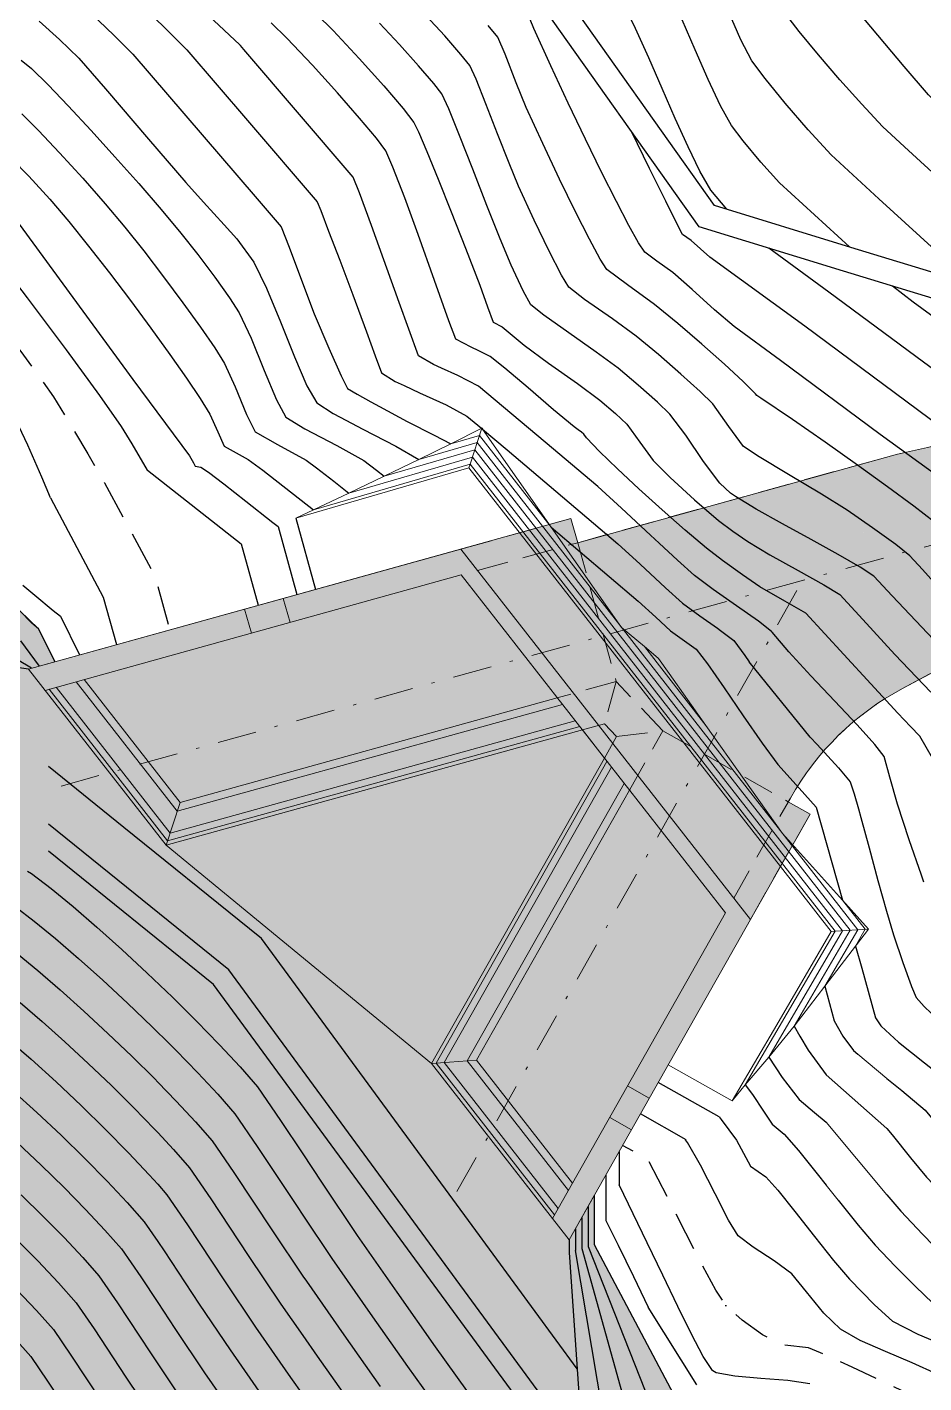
# Model space of a CAD drawing. Header units: millimetres. Extents: x -335 to 64136, y 248 to 109842.
# Drawn here: x 62395.66 to 62424.3, y 108687.77 to 108731.07 of the extents above; entities that cross this region are included whole.
import ezdxf

# ---------------------------------------------------------------- set-up
doc = ezdxf.new("R2010")
doc.units = ezdxf.units.MM
doc.header["$MEASUREMENT"] = 0
for name, pattern in [('NASCOSTA', [9.525, 6.35, -3.175]), ('TRATTEGGIATA', [0.75, 0.5, -0.25]), ('TRATTEGGIATA2', [0.375, 0.25, -0.125]), ('TRATTOPUNTO2', [0.5, 0.25, -0.125, 0, -0.125])]:
    doc.linetypes.add(name, pattern=pattern)
for name, color, linetype in [('colore lago', 131, 'Continuous'), ('curve livello 1m', 2, 'Continuous'), ('curve livello 5m', 7, 'Continuous'), ('curve livello di scavo 1 m', 2, 'Continuous'), ('LIN010CO', 2, 'Continuous'), ('LIN010TR', 2, 'NASCOSTA'), ('LIN018CO', 6, 'Continuous'), ('LIN025CO', 7, 'Continuous'), ('LINCOLO-ROSSO-025', 10, 'Continuous'), ('Strade', 7, 'Continuous'), ('TRATTCOLO-30', 253, 'Continuous'), ('TRATTCOLO-32', 255, 'Continuous')]:
    doc.layers.add(name, color=color, linetype=linetype)
doc.layers.add('Colori bordi', color=5, linetype='Continuous', plot=False)
doc.layers.add('no_plot', color=5, linetype='Continuous', plot=False)

# ---------------------------------------------------------------- blocks, each defined once
blk = doc.blocks.new('CONTORNO')
at = {"layer": 'Colori bordi', "lineweight": 0, "ltscale": 2, "flags": 128}
blk.add_lwpolyline([(-36.074, 114.45, 0.175507), (-40.663, 100.044), (-40.374, 92.645, 0.034114), (-43.469, 92.01), (-53.105, 89.338), (-53.319, 90.109), (-70.647, 85.303), (-66.249, 79.674), (-52.956, 83.36), (-52.253, 82.461), (-57.773, 72.704), (-53.908, 67.757), (-53.375, 67.075), (-47.588, 77.303), (-45.683, 80.67), (-46.38, 81.064), (-46.314, 81.181, -0.14195), (-42.731, 84.682), (-41.604, 85.286, -0.165813), (-34.47, 86.461, -0.072308), (-29.805, 84.968), (-22.578, 81.44), (16.586, -82.868)], format="xyb", dxfattribs=at)

msp = doc.modelspace()

# ---------------------------------------------------------------- hatches: boundary and pattern name
at = {"layer": 'colore lago', "linetype": 'Continuous', "lineweight": 0}
msp.add_hatch(color=256, dxfattribs=at).paths.add_polyline_path([(62395.43198, 108712.42597), (62396.02596, 108711.85382), (62396.5449, 108710.80435), (62395.70345, 108710.57099), (62400.10161, 108704.94161), (62413.39502, 108708.6282), (62414.09743, 108707.72915), (62408.5773, 108697.97235), (62412.97546, 108692.34305), (62413.77546, 108693.75697), (62413.77546, 108692.19548), (62414.82067, 108690.22253), (62415.31598, 108689.28757), (62415.72556, 108688.51445), (62415.98878, 108688.01757), (62416.30831, 108687.41443), (62417.09067, 108686.87718), (62417.98563, 108686.30894), (62418.762, 108685.85747), (62419.27652, 108685.6102), (62419.97995, 108685.52273), (62420.74691, 108685.4365), (62421.26862, 108685.25365), (62422.04168, 108684.9347), (62422.83418, 108684.57533), (62423.30245, 108684.31761), (62424.28106, 108683.30477), (62425.65557, 108681.87461), (62426.44886, 108681.06643), (62427.15647, 108680.35073), (62427.67345, 108679.8332), (62427.89481, 108679.61956), (62428.43192, 108679.3836), (62429.04, 108678.92008), (62429.86871, 108678.21178), (62430.48353, 108677.62945), (62430.84303, 108677.24306), (62431.21768, 108676.36366), (62431.55694, 108675.29604), (62431.91273, 108674.52741), (62432.35536, 108674.24659), (62432.85816, 108673.94173), (62433.45496, 108673.23095), (62434.09693, 108672.32565), (62434.70119, 108671.6013), (62435.19682, 108671.28006), (62435.6853, 108671.00999), (62436.14358, 108670.75533), (62436.70717, 108670.38848), (62437.49245, 108669.85511), (62438.35794, 108669.25258), (62439.16214, 108668.67823), (62440.078, 108667.99596), (62441.12974, 108667.18975), (62442.00184, 108666.50145), (62442.90781, 108665.75843), (62443.7887, 108665.02056), (62444.56168, 108664.35875), (62445.14395, 108663.84392), (62445.45267, 108663.54696), (62446.01405, 108662.66458), (62446.50147, 108661.94078), (62447.15324, 108661.69963), (62448.87617, 108661.08143), (62447.1832, 108652.74951), (62446.94279, 108651.56645), (62441.59501, 108652.49501), (62436.09, 108653.04001), (62430.527, 108653.23601), (62424.98401, 108653.06902), (62419.433, 108652.54702), (62413.95301, 108651.63701), (62408.529, 108650.35901), (62403.21, 108648.76403), (62398.02101, 108646.79702), (62392.95501, 108644.48702), (62388.067, 108641.87302), (62383.347, 108638.91402), (62379.143, 108635.91903), (62374.987, 108632.52802), (62370.912, 108628.75202), (62367.864, 108625.55003), (62364.577, 108621.72), (62361.992, 108618.30202), (62358.884, 108613.69902), (62356.08701, 108608.88303), (62353.61501, 108603.92403), (62351.491, 108598.79003), (62349.698, 108593.52002), (62348.257, 108588.14803), (62347.162, 108582.69902), (62346.433, 108577.20603), (62346.076, 108571.82702), (62346.067, 108566.27002), (62346.414, 108560.70803), (62347.156, 108555.21403), (62348.24099, 108549.75703), (62349.10794, 108546.54294), (62347.86799, 108543.89703), (62343.8045, 108542.34005), (62343.07052, 108542.93116), (62342.21459, 108543.3995), (62341.4935, 108543.60459), (62340.73076, 108543.39715), (62339.78754, 108542.89523), (62338.81353, 108542.36701), (62337.9584, 108542.08065), (62337.4625, 108542.16705), (62336.53803, 108542.37413), (62334.25345, 108542.96907), (62331.32245, 108543.78464), (62328.13922, 108544.6848), (62325.09791, 108545.53351), (62322.5927, 108546.19471), (62321.84837, 108546.36114), (62320.98442, 108546.54512), (62320.47387, 108546.66555), (62319.85921, 108546.96274), (62319.1026, 108547.33518), (62317.96145, 108547.82426), (62316.58093, 108548.38631), (62315.06622, 108548.98865), (62313.52253, 108549.59859), (62312.05502, 108550.18345), (62310.7689, 108550.71056), (62309.76934, 108551.14723), (62309.11247, 108551.47519), (62308.07372, 108552.13078), (62305.13375, 108553.8292), (62301.9743, 108555.84616), (62299.99999, 108557.14467), (62300, 108746.10155), (62331.88158, 108763.6791), (62334.50748, 108761.51227), (62338.39205, 108758.5996), (62343.08398, 108755.72134), (62348.10349, 108752.42753), (62352.9592, 108748.82138), (62356.98251, 108746.67156), (62363.41149, 108741.71212), (62364.52441, 108741.19248), (62365.63734, 108740.67283), (62364.73994, 108740.34411), (62363.3602, 108739.8387), (62368.19732, 108734.58171), (62381.15075, 108739.32663), (62381.92326, 108738.48705), (62377.20661, 108728.31748), (62382.04372, 108723.06049), (62383.53134, 108726.26792), (62384.61043, 108725.77155), (62384.89088, 108725.50017), (62385.51269, 108725.0071), (62386.29038, 108724.43983), (62387.1526, 108723.83371), (62388.02798, 108723.22409), (62388.84516, 108722.6463), (62389.53278, 108722.1357), (62390.01948, 108721.72763), (62390.46072, 108721.18899), (62391.04592, 108720.46731), (62391.59261, 108719.84031), (62392.22838, 108719.12117), (62392.56083, 108718.7314), (62392.86184, 108718.08742), (62393.15991, 108717.24473), (62393.75832, 108715.33533), (62394.06421, 108714.45469), (62394.37826, 108713.74748)])
at = {"layer": 'LINCOLO-ROSSO-025', "linetype": 'Continuous', "lineweight": 0}
h = msp.add_hatch(color=256, dxfattribs=at)
h.dxf.hatch_style = 1
h.paths.add_polyline_path([(62430.37351, 108718.08497), (62425.97687, 108717.91293), (62428.21596, 108711.73284, -0.08234427), (62431.88013, 108711.72894, -0.07230832), (62436.54532, 108710.23586), (62443.77285, 108706.70784), (62441.68616, 108715.46243), (62440.96788, 108714.93177), (62439.2475, 108715.77155, 0.09987554)])
h.paths.add_polyline_path([(62422.88197, 108717.27806), (62421.60227, 108716.92317), (62422.71897, 108714.03662), (62424.18311, 108710.25197), (62424.74662, 108710.5539, -0.08234431), (62428.21596, 108711.73284), (62425.97687, 108717.91293, 0.03411302)])
at = {"layer": 'TRATTCOLO-30', "linetype": 'Continuous', "lineweight": 0}
h = msp.add_hatch(color=256, dxfattribs=at)
h.dxf.hatch_style = 1
h.paths.add_polyline_path([(62420.66717, 108705.93809), (62419.97089, 108706.33203), (62420.037, 108706.44889, -0.14195048), (62423.61957, 108709.95005), (62424.18308, 108710.25199), (62422.71894, 108714.03664), (62420.4324, 108713.40253), (62410.38986, 108695.6524), (62412.44233, 108693.02535), (62412.97544, 108692.343), (62418.76207, 108702.57083)])
h.paths.add_polyline_path([(62420.4324, 108713.40253), (62414.06862, 108711.6377), (62398.28902, 108707.26163), (62400.1016, 108704.94164), (62413.39501, 108708.62823), (62414.09742, 108707.72918), (62408.57728, 108697.97238), (62410.38986, 108695.6524)])
h.paths.add_polyline_path([(62422.71894, 108714.03664), (62421.60224, 108716.9232), (62413.24553, 108714.60568), (62413.03174, 108715.37658), (62395.70344, 108710.57102), (62398.28902, 108707.26163), (62414.06862, 108711.6377)])
edge = h.paths.add_edge_path()
edge.add_line((62391.98291, 108742.91115), (62388.89623, 108748.34075))
edge.add_line((62388.89623, 108748.34075), (62380.52047, 108745.27266))
edge.add_line((62380.52047, 108745.27266), (62380.24531, 108746.02385))
edge.add_line((62380.24531, 108746.02385), (62363.36019, 108739.83873))
edge.add_line((62363.36019, 108739.83873), (62368.19731, 108734.58174))
edge.add_line((62368.19731, 108734.58174), (62381.15073, 108739.32666))
edge.add_line((62381.15073, 108739.32666), (62381.92325, 108738.48708))
edge.add_line((62381.92325, 108738.48708), (62377.20659, 108728.31751))
edge.add_line((62377.20659, 108728.31751), (62382.04371, 108723.06052))
edge.add_line((62382.04371, 108723.06052), (62388.56586, 108737.1229))
edge.add_line((62388.56586, 108737.1229), (62387.84012, 108737.4595))
edge.add_line((62387.84012, 108737.4595), (62389.16681, 108740.31997))
edge.add_arc((62393.70269, 108738.21623), 5, 110.118086, 155.118086, ccw=False)

# ---------------------------------------------------------------- linework, layer by layer
at = {"layer": 'Colori bordi', "linetype": 'Continuous', "lineweight": 0, "flags": 128}
msp.add_lwpolyline([(62395.43198, 108712.42597), (62396.02596, 108711.85382), (62396.5449, 108710.80435), (62395.70345, 108710.57099), (62400.10161, 108704.94161), (62413.39502, 108708.6282), (62414.09743, 108707.72915), (62408.5773, 108697.97235), (62412.97546, 108692.34305), (62413.77546, 108693.75697), (62413.77546, 108692.19548), (62414.82067, 108690.22253), (62415.31598, 108689.28757), (62415.72556, 108688.51445), (62415.98878, 108688.01757), (62416.30831, 108687.41443)], dxfattribs=at)
at = {"layer": 'curve livello 1m', "color": 152, "linetype": 'TRATTEGGIATA2', "ltscale": 5, "flags": 128}
for points in [[(62385.0096, 108729.4552), (62386.68467, 108728.6783), (62387.94448, 108727.65675), (62389.34521, 108726.55056), (62390.04963, 108726.02498), (62390.95507, 108725.36817), (62391.87607, 108724.70361), (62392.62718, 108724.15481), (62393.02296, 108723.84525), (62393.38768, 108723.41508), (62393.98529, 108722.66363), (62394.71754, 108721.70731), (62395.46053, 108720.71477), (62396.0961, 108719.84561), (62396.5061, 108719.25939), (62396.94985, 108718.5422), (62397.59804, 108717.44374), (62398.13075, 108716.51772), (62399.73998, 108713.55324), (62400.21969, 108711.82346)], [(62449.75861, 108665.42437), (62448.27641, 108666.61768), (62447.4443, 108667.22208), (62446.71148, 108667.70066), (62446.71148, 108667.70066), (62446.04002, 108668.03661), (62445.19361, 108668.40658), (62444.39496, 108668.75927), (62443.86675, 108669.04334), (62443.86675, 108669.04334), (62443.46084, 108669.4523), (62442.9146, 108670.07316), (62442.42615, 108670.58749), (62442.42615, 108670.58749), (62442.02189, 108670.90522), (62441.32703, 108671.42388), (62440.56468, 108671.99116), (62439.95793, 108672.45474), (62439.95793, 108672.45474), (62439.10137, 108673.14366), (62438.29727, 108673.80527), (62437.66845, 108674.33728), (62437.33774, 108674.63736), (62437.33774, 108674.63736), (62437.02259, 108675.01956), (62436.56675, 108675.62743), (62436.05331, 108676.34718), (62435.56533, 108677.06499), (62435.56533, 108677.06499), (62435.17391, 108677.72013), (62434.73496, 108678.49009), (62434.43657, 108678.96961), (62434.43657, 108678.96961), (62433.86392, 108679.48052), (62433.16175, 108680.02783), (62432.7938, 108680.40988), (62432.7938, 108680.40988), (62432.79832, 108680.41905), (62432.36024, 108680.68354), (62431.73666, 108681.14441), (62430.99725, 108681.73007), (62430.21786, 108682.35854), (62429.47432, 108682.94781), (62428.84246, 108683.41589), (62428.84246, 108683.41589), (62428.23579, 108683.78607), (62427.77655, 108683.94399), (62427.25385, 108684.37786), (62426.64649, 108685.01693), (62426.00336, 108685.73497), (62425.37335, 108686.40577), (62424.80534, 108686.90311), (62424.80534, 108686.90311), (62424.4713, 108687.09129), (62423.83297, 108687.41215), (62422.98158, 108687.82179), (62422.00834, 108688.27632), (62421.00448, 108688.73186), (62421.00448, 108688.73186), (62420.61463, 108688.8927), (62419.73648, 108688.99644), (62419.14695, 108689.30889), (62418.49549, 108689.77275), (62417.97754, 108690.24888), (62417.97754, 108690.24888), (62417.65714, 108690.73407), (62417.21584, 108691.54784), (62416.70143, 108692.55407), (62416.16172, 108693.61661), (62415.48649, 108694.90251), (62414.68075, 108695.35706)]]:
    msp.add_lwpolyline(points, dxfattribs=at)
at = {"layer": 'curve livello 5m', "color": 2}
for p, q in [((62410.18028, 108718.26216), (62410.20294, 108718.23315)), ((62403.67946, 108715.11793), (62404.28077, 108712.94969)), ((62396.02595, 108711.85383), (62396.5449, 108710.80435)), ((62417.7646, 108696.2649), (62415.8176, 108697.36645)), ((62413.77546, 108693.75697), (62413.77546, 108692.19548)), ((62413.77546, 108692.19548), (62416.30832, 108687.41441))]:
    msp.add_line(p, q, dxfattribs=at)
at = {"layer": 'curve livello 5m', "color": 2, "flags": 128}
for points in [[(62418.00492, 108725.26042), (62417.4963, 108725.86489), (62417.1516, 108726.47146), (62416.77044, 108727.25113), (62416.36349, 108728.15024), (62415.94146, 108729.11513), (62415.51503, 108730.09215), (62415.09488, 108731.02763), (62414.69171, 108731.86792), (62414.31621, 108732.55934), (62413.74175, 108733.34061), (62413.28415, 108733.76717), (62412.45323, 108734.52198), (62411.73767, 108735.17902), (62409.52276, 108737.31707), (62406.96968, 108739.8088), (62405.40999, 108741.29657), (62404.89375, 108741.71072), (62404.79613, 108741.78547)], [(62397.64184, 108731.5673), (62397.70025, 108731.5136), (62398.44577, 108730.80331), (62399.03798, 108730.21115), (62399.03798, 108730.21115), (62402.95123, 108725.65968), (62403.77602, 108724.69661), (62404.0352, 108724.0473), (62404.45762, 108722.90081), (62404.83438, 108721.91391), (62405.29782, 108720.8207), (62405.69164, 108719.93901), (62405.89769, 108719.53332), (62405.89769, 108719.53332), (62406.2086, 108719.34433), (62406.6383, 108719.1049)], [(62425.17624, 108710.92221), (62423.28593, 108712.9055), (62422.70158, 108713.5394), (62422.26882, 108713.82315), (62421.56369, 108714.22818), (62420.6993, 108714.70554), (62419.78879, 108715.20629), (62418.94526, 108715.68147), (62418.28186, 108716.08214), (62418.12967, 108716.19261), (62417.78734, 108716.50727), (62417.26774, 108717.19866), (62416.69607, 108718.03934), (62416.18669, 108718.71321), (62415.78955, 108719.09792), (62415.1772, 108719.64029), (62414.53333, 108720.17763), (62413.84092, 108720.69041), (62412.95877, 108721.30894), (62412.16741, 108721.86796), (62411.74735, 108722.20223), (62411.50392, 108722.65351), (62411.11974, 108723.46716), (62410.76577, 108724.30738), (62410.34131, 108725.37987), (62409.89482, 108726.53185), (62409.47477, 108727.61052), (62409.12962, 108728.46311), (62408.90783, 108728.93683), (62408.64773, 108729.27581), (62408.16739, 108729.83654), (62407.56005, 108730.51299), (62406.91892, 108731.19911)], [(62393.23398, 108726.79533), (62394.24978, 108725.95736), (62394.86838, 108725.42442), (62394.86838, 108725.42442), (62395.205, 108725.05349), (62399.03953, 108719.82071), (62400.84728, 108717.37942), (62400.97904, 108717.15309), (62401.03043, 108717.05483), (62401.2088, 108717.01989), (62401.45288, 108716.8555), (62401.94927, 108716.48141), (62402.65103, 108715.93483), (62403.51125, 108715.25295), (62403.67946, 108715.11793)], [(62427.81078, 108717.7816), (62424.28787, 108720.36991), (62421.266, 108722.61175), (62419.35321, 108724.00712)], [(62396.02595, 108711.85383), (62395.81384, 108712.03364), (62395.43198, 108712.42597), (62395.01819, 108712.89249), (62394.62875, 108713.38697), (62394.37826, 108713.74748), (62394.06421, 108714.45469), (62393.75832, 108715.33533), (62393.45782, 108716.29635), (62393.15992, 108717.24473), (62392.86185, 108718.08742), (62392.56084, 108718.7314), (62392.22839, 108719.12117), (62391.94869, 108719.43755)], [(62406.63829, 108719.10489), (62406.91231, 108718.95221), (62407.79767, 108718.47463), (62407.79767, 108718.47463), (62408.66465, 108718.03885), (62409.19743, 108717.76744)], [(62412.39468, 108715.103), (62415.17986, 108712.73909), (62415.74022, 108712.2223), (62416.20785, 108711.79419), (62416.20785, 108711.79419), (62416.65526, 108711.47268), (62417.02592, 108711.20038), (62417.02592, 108711.20038), (62417.39093, 108710.73907), (62417.92274, 108709.97523), (62418.533, 108709.07398), (62419.13338, 108708.20042), (62419.63554, 108707.51967), (62419.63554, 108707.51967), (62420.32123, 108706.76719), (62420.86037, 108706.15955), (62420.86037, 108706.15955), (62421.70163, 108703.19064)], [(62412.92174, 108685.09147), (62401.62037, 108700.4982), (62396.35046, 108704.75557)], [(62422.11692, 108701.72505), (62422.31664, 108701.02024), (62422.75473, 108699.43216), (62422.92372, 108699.17433), (62422.9356, 108699.16349)], [(62422.9356, 108699.1635), (62423.49467, 108698.65331), (62424.31763, 108697.99938), (62425.17373, 108697.32265), (62425.84414, 108696.7332), (62425.84414, 108696.7332), (62426.02618, 108696.51141), (62426.33061, 108696.21387), (62427.22995, 108695.39423), (62428.10924, 108694.61037), (62428.88531, 108693.93469), (62429.47503, 108693.43959), (62429.79524, 108693.19745), (62429.79524, 108693.19745), (62430.53735, 108692.95061), (62431.16507, 108692.7204), (62431.16507, 108692.7204), (62431.25936, 108692.46839), (62431.45976, 108692.33634), (62433.44921, 108690.84671)], [(62395.02789, 108698.77633), (62395.79129, 108698.10996), (62396.58706, 108697.38643), (62397.38877, 108696.63065), (62398.17, 108695.86754), (62398.90431, 108695.12202), (62399.56528, 108694.419), (62399.83416, 108694.11446)], [(62417.7646, 108696.2649), (62417.83197, 108696.18035), (62418.31465, 108695.53), (62418.76924, 108694.6932), (62419.249, 108694.3516), (62419.63339, 108693.92416), (62420.18244, 108693.24396), (62420.80721, 108692.45108), (62421.41877, 108691.6856), (62421.9282, 108691.0876), (62422.72136, 108690.27107), (62423.29904, 108689.74776), (62424.10971, 108689.32888), (62425.09935, 108688.91166), (62425.90323, 108688.49478), (62426.43333, 108687.9922), (62427.00743, 108687.35598)], [(62399.83416, 108694.11445), (62400.12647, 108693.78339), (62400.12647, 108693.78339), (62400.7811, 108692.82401), (62401.94345, 108691.06852), (62402.95833, 108689.55457), (62402.95833, 108689.55457), (62404.07914, 108687.9437), (62404.46902, 108687.39122)], [(62395.32093, 108690.75912), (62395.96406, 108690.0816), (62396.50401, 108689.47285), (62396.50401, 108689.47285), (62397.05726, 108688.66206), (62398.03958, 108687.17845), (62398.89728, 108685.89898), (62398.89728, 108685.89898), (62399.83416, 108684.55246)]]:
    msp.add_lwpolyline(points, dxfattribs=at)
at = {"layer": 'curve livello di scavo 1 m', "lineweight": 0}
for p, q in [((62410.1714, 108718.25957), (62410.18028, 108718.26216)), ((62404.24219, 108715.38606), (62409.77445, 108716.99815)), ((62419.72148, 108704.26653), (62409.77454, 108716.99817)), ((62419.72041, 108704.26464), (62421.34412, 108702.1864)), ((62421.34412, 108702.1864), (62419.60448, 108699.21231)), ((62419.60448, 108699.21231), (62418.18115, 108696.77899)), ((62418.18115, 108696.77899), (62416.13894, 108697.93441))]:
    msp.add_line(p, q, dxfattribs=at)
at = {"layer": 'LIN010CO', "linetype": 'Continuous', "lineweight": 0}
for p, q in [((62396.36752, 108709.92496), (62400.1489, 108705.08501)), ((62396.59062, 108709.98683), (62400.22947, 108705.32933)), ((62400.45942, 108706.0267), (62397.22745, 108710.16344)), ((62412.76196, 108709.43849), (62400.45942, 108706.0267)), ((62413.31136, 108708.73528), (62400.1489, 108705.08501)), ((62413.16882, 108708.91773), (62400.22947, 108705.32933)), ((62408.72788, 108697.98355), (62414.1811, 108707.62207)), ((62408.98443, 108698.00261), (62414.32364, 108707.43963)), ((62409.71672, 108698.05703), (62414.7305, 108706.91887)), ((62400.55358, 108706.31225), (62400.10162, 108704.94161)), ((62410.01656, 108698.07931), (62408.5773, 108697.97236)), ((62412.50926, 108693.14359), (62408.72788, 108697.98355)), ((62412.62327, 108693.3451), (62408.98443, 108698.00261)), ((62412.94869, 108693.92029), (62409.71672, 108698.05703))]:
    msp.add_line(p, q, dxfattribs=at)
at = {"layer": 'LIN010TR', "linetype": 'TRATTOPUNTO2', "lineweight": 0, "ltscale": 5, "flags": 128}
for points in [[(62365.01854, 108736.31405), (62390.96974, 108745.82012), (62398.33138, 108748.51674, -0.44895429), (62442.64643, 108724.71765), (62455.14493, 108672.28075)], [(62442.84836, 108710.58648), (62437.89641, 108713.00371, 0.18316759), (62423.70494, 108714.31005), (62414.06864, 108711.63767), (62396.56024, 108706.78216)]]:
    msp.add_lwpolyline(points, format="xyb", dxfattribs=at)
msp.add_lwpolyline([(62409.38859, 108693.8826), (62420.43242, 108713.4025)], dxfattribs=at)
at = {"layer": 'LIN018CO', "color": 2, "lineweight": 0}
for p, q in [((62409.19743, 108717.76744), (62410.18101, 108718.26442)), ((62408.16933, 108717.25954), (62409.19743, 108717.76744)), ((62407.06179, 108716.72848), (62408.16933, 108717.25954)), ((62414.64779, 108711.89429), (62412.39468, 108715.103)), ((62415.3768, 108711.28606), (62414.64779, 108711.89429)), ((62419.7853, 108705.31857), (62417.34029, 108708.7729)), ((62419.7853, 108705.31857), (62421.70163, 108703.19064)), ((62422.53077, 108702.266), (62421.70163, 108703.19064)), ((62420.15866, 108699.16944), (62421.13279, 108700.4387))]:
    msp.add_line(p, q, dxfattribs=at)
at = {"layer": 'LIN018CO', "color": 2, "lineweight": 0, "flags": 128}
for points in [[(62409.77454, 108716.99817), (62409.80946, 108717.11251), (62410.18101, 108718.26442)], [(62410.18101, 108718.26442), (62410.20294, 108718.23315), (62412.39468, 108715.103)], [(62407.06179, 108716.72848), (62405.93395, 108716.19151), (62404.80492, 108715.6542), (62404.24219, 108715.38606)], [(62415.3768, 108711.28606), (62415.82015, 108710.91615), (62415.82345, 108710.91188), (62416.16413, 108710.4318), (62417.34029, 108708.7729)], [(62421.34412, 108702.1864), (62421.4647, 108702.19449), (62422.53077, 108702.266), (62421.13279, 108700.4387)], [(62418.18115, 108696.77899), (62418.59771, 108697.29308), (62419.3476, 108698.17896), (62420.15866, 108699.16944)]]:
    msp.add_lwpolyline(points, dxfattribs=at)
at = {"layer": 'LIN018CO', "color": 2, "flags": 128}
for points in [[(62398.75326, 108705.5141), (62396.35046, 108707.45523)], [(62413.3634, 108686.24636), (62413.0657, 108686.02799), (62402.10913, 108700.96468), (62396.35046, 108705.61689)], [(62402.7623, 108702.27534), (62398.75326, 108705.5141)], [(62403.38335, 108701.64529), (62403.15229, 108701.96029), (62402.7623, 108702.27534)], [(62406.79145, 108696.99915), (62403.38335, 108701.64529)], [(62409.8758, 108692.79437), (62406.79145, 108696.99915)], [(62413.22852, 108688.22374), (62409.8758, 108692.79437)]]:
    msp.add_lwpolyline(points, dxfattribs=at)
at = {"layer": 'LIN025CO', "linetype": 'TRATTEGGIATA', "lineweight": 0, "ltscale": 2}
for p, q in [((62422.88185, 108717.27803), (62413.24555, 108714.60565)), ((62409.51838, 108714.40221), (62413.03175, 108715.37656)), ((62413.24555, 108714.60565), (62413.03175, 108715.37656)), ((62410.05149, 108713.71986), (62413.24555, 108714.60565)), ((62413.24555, 108714.60565), (62414.47484, 108710.17295)), ((62423.61958, 108709.95002), (62424.74662, 108710.55391)), ((62414.47484, 108710.17295), (62412.59536, 108709.65172)), ((62414.47484, 108710.17295), (62414.09994, 108708.82369)), ((62415.96727, 108708.59715), (62414.47484, 108710.17295)), ((62414.09994, 108708.82369), (62413.39502, 108708.6282)), ((62414.48604, 108708.41602), (62414.09994, 108708.82369)), ((62414.48604, 108708.41602), (62415.96727, 108708.59715)), ((62414.8971, 108706.70563), (62415.96727, 108708.59715)), ((62415.96727, 108708.59715), (62419.97091, 108706.332)), ((62414.09743, 108707.72916), (62414.48604, 108708.41602)), ((62418.22898, 108703.25316), (62420.03702, 108706.44886)), ((62418.76209, 108702.57081), (62420.66719, 108705.93806)), ((62420.66719, 108705.93806), (62419.97091, 108706.332))]:
    msp.add_line(p, q, dxfattribs=at)
at = {"layer": 'LIN025CO', "linetype": 'Continuous', "lineweight": 0}
for p, q in [((62395.70346, 108710.571), (62409.51838, 108714.40221)), ((62409.51838, 108714.40221), (62418.76209, 108702.57081)), ((62396.23657, 108709.88865), (62409.52998, 108713.57523)), ((62417.96248, 108702.78212), (62409.52998, 108713.57523)), ((62402.83439, 108711.71838), (62402.61033, 108712.48644)), ((62404.06934, 108712.06087), (62403.84528, 108712.82892)), ((62400.10162, 108704.94161), (62395.70346, 108710.571)), ((62400.55358, 108706.31225), (62397.4882, 108710.23575)), ((62412.59536, 108709.65172), (62400.55358, 108706.31225)), ((62413.39502, 108708.6282), (62400.10162, 108704.94161)), ((62408.5773, 108697.97236), (62414.09743, 108707.72916)), ((62410.01656, 108698.07931), (62414.8971, 108706.70563)), ((62400.10162, 108704.94161), (62408.5773, 108697.97236)), ((62412.44235, 108693.02532), (62417.96248, 108702.78212)), ((62412.97546, 108692.34297), (62418.76209, 108702.57081)), ((62412.44235, 108693.02532), (62408.5773, 108697.97236)), ((62413.08194, 108694.1558), (62410.01656, 108698.07931)), ((62415.53339, 108696.8641), (62414.83711, 108697.25804)), ((62414.96496, 108695.85941), (62414.26868, 108696.25335)), ((62412.97546, 108692.34297), (62412.44235, 108693.02532))]:
    msp.add_line(p, q, dxfattribs=at)
at = {"layer": 'LIN025CO', "linetype": 'TRATTEGGIATA', "lineweight": 0, "ltscale": 2}
for centre, radius, start, end in [((62429.0775, 108694.93722), 23.184, 97.685771, 105.499995), ((62427.87022, 108702.01705), 9, 118.183248, 150.499995)]:
    msp.add_arc(centre, radius, start, end, dxfattribs=at)
at = {"layer": 'no_plot', "lineweight": 0}
for p, q in [((62408.16933, 108717.25954), (62410.03195, 108717.8023)), ((62409.19743, 108717.76744), (62410.10611, 108718.03223)), ((62410.03195, 108717.8023), (62422.18819, 108702.24302)), ((62410.10611, 108718.03223), (62412.39468, 108715.103)), ((62405.93395, 108716.19151), (62409.88362, 108717.34244)), ((62407.06179, 108716.72848), (62409.95779, 108717.57237)), ((62409.88362, 108717.34244), (62421.70586, 108702.21066)), ((62409.95779, 108717.57237), (62421.94703, 108702.22684)), ((62404.80492, 108715.6542), (62409.80946, 108717.11251)), ((62409.80946, 108717.11251), (62421.4647, 108702.19449)), ((62415.3768, 108711.28606), (62417.34029, 108708.7729)), ((62421.70163, 108703.19064), (62422.42936, 108702.25919)), ((62421.70586, 108702.21066), (62419.3476, 108698.17896)), ((62421.4647, 108702.19449), (62419.68229, 108699.14728)), ((62421.94703, 108702.22684), (62420.15866, 108699.16944)), ((62422.18819, 108702.24302), (62421.13279, 108700.4387)), ((62422.42936, 108702.25919), (62422.11692, 108701.72505)), ((62419.68229, 108699.14728), (62418.59771, 108697.29308))]:
    msp.add_line(p, q, dxfattribs=at)
at = {"layer": 'no_plot'}
for p, q in [((62399.50741, 108716.92047), (62402.50242, 108714.56662)), ((62396.41601, 108716.04218), (62398.09343, 108712.86468)), ((62404.24219, 108715.38606), (62404.87236, 108713.11376)), ((62402.50242, 108714.56662), (62403.04581, 108712.60721)), ((62398.09343, 108712.86468), (62398.51341, 108711.35026)), ((62396.72735, 108712.25791), (62397.33723, 108711.02408)), ((62395.79911, 108710.59752), (62394.90935, 108711.12907)), ((62395.45337, 108711.47281), (62396.05021, 108710.66716)), ((62395.70346, 108710.571), (62394.29898, 108710.75899)), ((62420.6668, 108708.39367), (62418.72657, 108710.80195)), ((62420.15866, 108699.16944), (62420.3432, 108698.84897)), ((62416.70545, 108695.53784), (62415.24918, 108696.36176)), ((62414.56637, 108695.15491), (62414.56637, 108694.09547)), ((62414.14335, 108694.40722), (62414.14335, 108692.96365)), ((62413.57546, 108693.40347), (62413.57546, 108692.12999)), ((62413.37546, 108693.04997), (62413.37546, 108692.0645)), ((62413.17546, 108692.69647), (62413.17546, 108691.99901)), ((62412.97546, 108692.34297), (62412.97546, 108691.93353)), ((62413.37546, 108692.0645), (62414.83306, 108686.82833)), ((62413.57546, 108692.12999), (62415.56287, 108687.11771)), ((62412.97546, 108691.93353), (62413.3634, 108686.24636)), ((62414.09823, 108686.53735), (62413.17546, 108691.99901)), ((62417.05042, 108687.71073), (62415.49415, 108690.1906))]:
    msp.add_line(p, q, dxfattribs=at)
at = {"layer": 'no_plot', "linetype": 'Continuous', "lineweight": 0}
for p, q in [((62423.12219, 108697.49093), (62422.19421, 108698.26872)), ((62423.12219, 108695.89388), (62421.18196, 108697.61517)), ((62423.12219, 108693.78407), (62421.18196, 108696.10184)), ((62421.5611, 108693.6113), (62421.18196, 108694.09162))]:
    msp.add_line(p, q, dxfattribs=at)
at = {"layer": 'no_plot', "flags": 128}
for points in [[(62408.89778, 108720.17994), (62408.63744, 108720.29853), (62408.1649, 108720.56975), (62407.54516, 108722.2795), (62406.66252, 108724.73958), (62406.27426, 108725.77501), (62406.0753, 108726.28353), (62402.58384, 108730.36039), (62402.47816, 108730.4806), (62402.45324, 108730.50456), (62400.6218, 108732.22986), (62398.93603, 108733.80554), (62397.65058, 108734.99464), (62397.02015, 108735.56016), (62396.35443, 108736.01735), (62393.6523, 108737.82048), (62388.30173, 108741.35889), (62387.50569, 108741.80465), (62386.786, 108742.06778), (62386.02858, 108742.29586)], [(62399.17388, 108731.90438), (62400.05553, 108731.05438), (62400.76037, 108730.34487), (62400.76037, 108730.34487), (62402.69821, 108728.09098), (62404.92566, 108725.49007), (62405.04058, 108725.21303), (62405.29365, 108724.56021), (62405.64701, 108723.63113), (62406.0628, 108722.52535), (62406.50316, 108721.34241), (62406.50316, 108721.34241), (62406.78084, 108720.56845), (62406.97582, 108720.03055), (62406.97582, 108720.03055), (62407.41497, 108719.75788), (62407.70304, 108719.62348)], [(62404.90774, 108731.48188), (62405.43867, 108730.95961), (62405.43867, 108730.95961), (62406.26891, 108730.07109), (62407.05542, 108729.1951), (62407.67744, 108728.46896), (62408.01427, 108728.02999), (62408.01427, 108728.02999), (62408.16035, 108727.72266), (62408.42723, 108727.09505), (62408.78569, 108726.21942), (62409.2065, 108725.16804), (62409.66046, 108724.01316), (62410.11832, 108722.82706), (62410.11832, 108722.82706), (62410.36491, 108722.13659), (62410.54307, 108721.64816), (62410.54307, 108721.64816), (62410.83099, 108721.50259), (62411.53215, 108720.9152), (62412.31261, 108720.34214), (62413.23743, 108719.68539), (62413.94906, 108719.15882), (62413.94906, 108719.15882), (62414.45565, 108718.72957), (62414.8166, 108718.39041), (62414.8166, 108718.39041), (62415.23353, 108717.81684), (62415.65649, 108717.23292), (62415.65649, 108717.23292), (62416.1971, 108716.68893), (62416.97074, 108715.97782), (62417.7453, 108715.31293), (62417.7453, 108715.31293), (62418.19506, 108714.97178), (62418.67394, 108714.63885), (62418.67394, 108714.63885), (62419.38554, 108714.21843), (62420.28207, 108713.72312), (62421.10955, 108713.2628), (62421.61401, 108712.94738), (62421.61401, 108712.94738), (62422.34724, 108712.15452), (62423.37652, 108711.03547), (62423.37652, 108711.03547), (62424.52582, 108709.82963)], [(62426.29986, 108715.6056), (62422.90589, 108718.06068), (62419.72293, 108720.42203), (62418.238, 108721.50528), (62417.61799, 108722.04536), (62416.90319, 108722.69689), (62416.28617, 108723.23407), (62415.77694, 108723.59995), (62415.38516, 108723.88884), (62415.18879, 108724.18747), (62414.88051, 108724.7394), (62414.48107, 108725.50282), (62414.01124, 108726.4359), (62413.49175, 108727.49679), (62412.94338, 108728.64368), (62412.38687, 108729.83472), (62411.84298, 108731.02809), (62411.58851, 108731.65736)], [(62425.86729, 108722.84989), (62422.86759, 108725.58939), (62421.33733, 108726.99707), (62420.60955, 108727.78884), (62419.86711, 108728.64681), (62419.22839, 108729.43028), (62418.81178, 108729.99856), (62418.46027, 108730.66987), (62418.05882, 108731.57255)], [(62429.34879, 108721.53012), (62429.12183, 108721.80155), (62428.81977, 108722.17089), (62428.76794, 108722.2392), (62428.28975, 108722.79274), (62427.73953, 108723.3991), (62427.28505, 108723.87029), (62426.72143, 108724.43803), (62426.21775, 108724.932), (62423.68104, 108727.24866), (62422.9793, 108727.89419), (62422.31542, 108728.60787), (62421.61811, 108729.3914), (62420.93612, 108730.18685), (62420.31819, 108730.93629), (62419.81308, 108731.58178)], [(62432.84103, 108719.60238), (62431.39661, 108721.28903), (62431.39661, 108721.28903), (62430.5211, 108722.33609), (62429.84659, 108723.16083), (62429.73085, 108723.31338), (62429.27087, 108723.85596), (62428.66304, 108724.54944), (62428.01499, 108725.27242), (62427.43438, 108725.90347), (62424.65645, 108728.70169), (62424.44993, 108728.90369), (62423.67256, 108729.80892), (62422.21457, 108731.54789)], [(62396.04478, 108731.26661), (62396.70174, 108730.67509), (62397.31559, 108730.07743), (62397.31559, 108730.07743), (62398.16824, 108729.09894), (62399.54009, 108727.48777), (62400.73107, 108726.10492), (62400.73107, 108726.10492), (62401.29788, 108725.47925), (62401.95937, 108724.75734), (62402.36279, 108724.30693), (62402.36279, 108724.30693), (62402.90714, 108723.56409), (62403.31364, 108722.73068), (62403.75956, 108721.6543), (62404.20288, 108720.54539), (62404.6016, 108719.61438), (62404.91371, 108719.07171), (62404.91371, 108719.07171), (62405.43666, 108718.73253), (62405.66372, 108718.61259)], [(62410.08522, 108720.73428), (62409.84443, 108720.85278), (62409.35399, 108721.10896), (62409.12704, 108721.69369), (62408.67254, 108722.97714), (62408.15261, 108724.45377), (62407.72936, 108725.61806), (62407.34386, 108726.59939), (62407.12071, 108727.12314), (62406.82263, 108727.52071), (62406.28146, 108728.16552), (62405.57311, 108728.97124), (62404.77346, 108729.85154), (62403.95841, 108730.7201), (62403.46221, 108731.20393)], [(62424.97609, 108712.94153), (62424.2616, 108713.74648), (62423.85669, 108714.18982), (62423.40027, 108714.54815), (62422.65778, 108715.08524), (62421.85197, 108715.63996), (62421.02659, 108716.15572), (62419.98129, 108716.78013), (62419.04435, 108717.34332), (62418.54404, 108717.67541), (62418.07306, 108718.31602), (62417.55678, 108719.03601), (62417.15771, 108719.43049), (62416.54194, 108719.98957), (62415.82379, 108720.61198), (62415.11761, 108721.19645), (62414.35922, 108721.75048), (62413.46835, 108722.37426), (62412.95995, 108722.76443), (62412.73212, 108723.14842), (62412.33969, 108723.91431), (62411.8576, 108724.91102), (62411.36082, 108725.98747), (62411.0543, 108726.72141), (62410.68605, 108727.66014), (62410.31512, 108728.61751), (62410.00055, 108729.4074), (62409.80139, 108729.84367), (62409.51914, 108730.20076), (62408.9998, 108730.79148), (62408.39918, 108731.43862)], [(62424.64172, 108715.25982), (62423.97861, 108715.77038), (62423.14126, 108716.39153), (62422.18199, 108717.08543), (62421.15314, 108717.81423), (62420.10702, 108718.54007), (62419.09596, 108719.22512), (62418.96573, 108719.30525), (62418.92686, 108719.35881), (62418.53252, 108719.75437), (62417.93545, 108720.30634), (62417.21306, 108720.94619), (62416.44274, 108721.60534), (62415.70189, 108722.21526), (62414.83755, 108722.83628), (62414.17255, 108723.32664), (62413.96375, 108723.65795), (62413.61948, 108724.29809), (62413.17546, 108725.1751), (62412.66739, 108726.21703), (62412.13097, 108727.35191), (62411.6019, 108728.50778), (62411.28272, 108729.29206), (62410.92741, 108730.20669), (62410.69495, 108730.75052), (62410.39135, 108731.11943)], [(62421.92205, 108724.05162), (62419.69536, 108726.09995), (62419.09759, 108726.75744), (62418.52673, 108727.43588), (62418.15404, 108727.93173), (62417.80655, 108728.56245), (62417.41565, 108729.39795), (62417.00014, 108730.34384), (62416.57883, 108731.30573)], [(62399.51763, 108716.90234), (62399.50741, 108716.92047), (62399.01492, 108717.7665), (62398.67669, 108718.31941), (62397.98817, 108719.30388), (62396.92082, 108720.76351), (62395.67307, 108722.43032), (62394.44337, 108724.03632), (62394.02411, 108724.55112), (62393.32803, 108725.06689), (62392.42185, 108725.72972), (62390.29686, 108727.40789), (62387.91546, 108729.33891), (62387.42495, 108729.74812)], [(62395.47144, 108730.01789), (62395.80743, 108729.74512), (62396.33294, 108729.22617), (62396.97969, 108728.55358), (62397.70602, 108727.77327), (62398.47023, 108726.93119), (62399.23065, 108726.07325), (62399.94558, 108725.24541), (62400.57334, 108724.49357), (62400.57334, 108724.49357), (62401.1107, 108723.81297), (62401.65907, 108723.08222), (62402.13098, 108722.42066), (62402.43898, 108721.94763), (62402.43898, 108721.94763), (62402.82228, 108721.13936), (62403.23914, 108720.11012), (62403.62861, 108719.16525), (62403.92973, 108718.6101), (62403.92973, 108718.6101), (62404.53026, 108718.24296), (62405.55065, 108717.71267), (62406.41428, 108717.2257), (62406.41428, 108717.2257), (62406.82121, 108716.91919), (62407.06179, 108716.72848)], [(62395.49441, 108728.30489), (62396.02725, 108727.77196), (62396.70156, 108727.05604), (62397.43841, 108726.24411), (62398.15883, 108725.42317), (62398.78389, 108724.68021), (62398.78389, 108724.68021), (62399.38639, 108723.92471), (62400.01936, 108723.10094), (62400.63856, 108722.2693), (62401.19971, 108721.49019), (62401.65855, 108720.82401), (62401.97083, 108720.33117), (62401.97083, 108720.33117), (62402.3119, 108719.58441), (62402.66837, 108718.69906), (62402.94575, 108718.14849), (62402.94575, 108718.14849), (62403.66139, 108717.73989), (62404.5706, 108717.24312), (62404.5706, 108717.24312), (62404.9031, 108716.99896), (62405.45945, 108716.56765), (62405.93395, 108716.19151)], [(62396.41601, 108716.04218), (62396.13462, 108716.69967), (62395.69042, 108717.71851), (62395.30677, 108718.5309), (62394.83288, 108719.38356), (62394.3355, 108720.19938), (62394.00025, 108720.66604), (62393.52721, 108721.29094), (62392.89136, 108722.09623), (62392.3338, 108722.78084), (62392.0218, 108723.13938), (62391.40268, 108723.62364), (62390.22768, 108724.48215), (62388.78693, 108725.52173), (62387.37052, 108726.54921), (62386.26857, 108727.37139), (62385.95102, 108727.62217)], [(62426.99641, 108716.69329), (62420.49447, 108721.51689), (62417.46115, 108723.72968), (62416.87044, 108724.25289), (62416.59776, 108724.45105), (62416.43464, 108724.76065), (62416.05766, 108725.51407), (62415.54322, 108726.5573), (62414.96774, 108727.73634)], [(62395.1814, 108726.86465), (62395.71687, 108726.31611), (62396.38837, 108725.57618), (62396.99445, 108724.86685), (62396.99445, 108724.86685), (62397.62717, 108724.0777), (62398.29296, 108723.22221), (62398.96539, 108722.33642), (62399.61805, 108721.45639), (62400.22452, 108720.61815), (62400.75839, 108719.85776), (62401.19325, 108719.21127), (62401.50267, 108718.71472), (62401.50267, 108718.71472), (62401.74909, 108718.14883), (62401.96177, 108717.68688), (62401.96177, 108717.68688), (62402.72692, 108717.26054), (62403.19387, 108716.91764), (62404.80492, 108715.6542), (62404.80492, 108715.6542)], [(62424.79393, 108721.67961), (62423.96138, 108722.28268), (62423.29478, 108722.79709)], [(62413.26433, 108718.21299), (62413.13709, 108718.30546), (62412.47468, 108718.85231), (62411.66454, 108719.54704), (62410.92022, 108720.18265), (62410.45526, 108720.55216), (62410.08521, 108720.73427)], [(62415.84297, 108714.58763), (62415.56996, 108714.84131), (62414.64122, 108715.70615), (62413.88439, 108716.39582), (62412.21145, 108717.81572), (62410.07952, 108719.60174), (62409.42095, 108719.94161), (62408.89776, 108720.17993)], [(62407.70303, 108719.62347), (62408.1907, 108719.39594), (62409.04098, 108719.00651), (62409.70378, 108718.65133), (62409.70378, 108718.65133), (62410.1714, 108718.25957)], [(62405.66371, 108718.61258), (62406.38664, 108718.23071), (62407.43622, 108717.68355), (62408.16933, 108717.25954)], [(62410.20294, 108718.23315), (62410.99205, 108717.57208), (62414.53212, 108714.56746), (62415.23781, 108713.92093), (62416.05171, 108713.16242), (62416.59221, 108712.67387), (62416.59221, 108712.67387), (62417.15008, 108712.26475), (62417.70635, 108711.87775)], [(62424.57164, 108707.71976), (62424.16722, 108708.42924), (62423.87539, 108708.73705), (62423.4671, 108709.16543), (62421.7498, 108711.03251), (62420.52644, 108712.35536), (62419.86483, 108712.7407), (62419.06603, 108713.19557), (62418.50546, 108713.57849), (62417.87395, 108714.03689), (62417.36094, 108714.43325), (62416.67626, 108715.00857), (62415.93874, 108715.65406), (62415.20165, 108716.32077), (62414.51826, 108716.95973), (62413.94183, 108717.52199), (62413.52564, 108717.95857), (62413.44651, 108718.06761), (62413.36478, 108718.14001), (62413.26432, 108718.21301)], [(62424.30101, 108703.76184), (62424.22221, 108703.98401), (62423.83616, 108705.1129), (62423.45918, 108706.25803), (62423.21869, 108707.12086), (62423.02994, 108707.77285), (62422.7309, 108708.16143), (62422.17064, 108708.78389), (62421.45599, 108709.5468), (62420.69381, 108710.35668), (62419.99093, 108711.1201), (62419.45419, 108711.74359), (62419.43734, 108711.76736), (62419.01695, 108712.09877), (62418.32239, 108712.58644), (62417.57012, 108713.11113), (62416.97657, 108713.55357), (62416.42895, 108714.04317), (62415.84295, 108714.58766)], [(62395.53134, 108713.25378), (62395.90993, 108712.9251), (62396.50085, 108712.43924), (62396.72735, 108712.25791)], [(62417.70634, 108711.87778), (62417.81048, 108711.80532), (62418.23162, 108711.48387), (62418.23162, 108711.48387), (62418.58714, 108711.00726), (62418.72657, 108710.80195)], [(62420.6668, 108708.39367), (62420.88861, 108708.157), (62421.5738, 108707.42026), (62421.94515, 108706.96621), (62421.94515, 108706.96621), (62422.07873, 108706.58302), (62422.21359, 108706.10875)], [(62422.2136, 108706.10875), (62422.29197, 108705.83312), (62422.5543, 108704.86209), (62422.83518, 108703.81546), (62423.10406, 108702.83878), (62423.33039, 108702.07759), (62423.33039, 108702.07759), (62423.62357, 108701.20384), (62423.89063, 108700.46574), (62423.90672, 108700.42761)], [(62395.67329, 108704.11667), (62395.80616, 108704.03652), (62395.80616, 108704.03652), (62396.42784, 108703.5596), (62397.12953, 108702.98301), (62397.88956, 108702.32716), (62398.68628, 108701.61247), (62399.49803, 108700.85935), (62400.30317, 108700.08822), (62401.08003, 108699.31949), (62401.79085, 108698.59011)], [(62395.2806, 108702.98687), (62395.88515, 108702.5231), (62396.5675, 108701.96239), (62397.30658, 108701.32462), (62398.08135, 108700.62963), (62398.87073, 108699.89727), (62399.65368, 108699.14739), (62400.21685, 108698.59011)], [(62395.34247, 108701.48659), (62396.00548, 108700.94178), (62396.72361, 108700.32208), (62397.47642, 108699.64679), (62398.24343, 108698.93518), (62399.00419, 108698.20656), (62399.73823, 108697.4802), (62399.83416, 108697.38176)], [(62421.13279, 108700.4387), (62421.4375, 108699.33413), (62421.71651, 108698.84962), (62422.05592, 108698.39058), (62422.05592, 108698.39058), (62422.19421, 108698.26872)], [(62423.90672, 108700.4276), (62424.05143, 108700.08476), (62424.05143, 108700.08476), (62424.31165, 108699.79705), (62424.75636, 108699.36709), (62424.75636, 108699.36709), (62425.36012, 108698.86342), (62426.38047, 108698.02918), (62427.25803, 108697.30488), (62427.25803, 108697.30488), (62429.87342, 108695.04945), (62430.77469, 108694.26477), (62431.0281, 108694.17652), (62431.24416, 108693.61743), (62431.46276, 108693.01476), (62431.46276, 108693.01476), (62431.85127, 108692.75565), (62432.3866, 108692.40601), (62432.3866, 108692.40601), (62433.44921, 108691.61036)], [(62395.44345, 108699.92117), (62396.14064, 108699.31954), (62396.87149, 108698.66395), (62397.61613, 108697.9731), (62398.35469, 108697.26572), (62399.06732, 108696.56055), (62399.73415, 108695.87631), (62399.83416, 108695.76908)], [(62400.21684, 108698.59011), (62400.40914, 108698.39983), (62401.11604, 108697.67447), (62401.75332, 108696.99115), (62402.29994, 108696.36972), (62403.01541, 108695.32119), (62404.28576, 108693.40257), (62404.46902, 108693.1292)], [(62401.79084, 108698.59011), (62401.80697, 108698.57356), (62402.46232, 108697.87087), (62403.02443, 108697.23183), (62403.76018, 108696.15358), (62404.46902, 108695.08301)], [(62420.3432, 108698.84897), (62420.60205, 108698.39949), (62421.18196, 108697.61517)], [(62419.3476, 108698.17896), (62419.7768, 108697.52412), (62420.32031, 108696.8231), (62420.32031, 108696.8231), (62420.80693, 108696.41292), (62421.18196, 108696.10184)], [(62399.83416, 108697.38175), (62400.4251, 108696.77538), (62401.04433, 108696.11143), (62401.57545, 108695.50761), (62402.27064, 108694.48879), (62403.50499, 108692.62455), (62404.46902, 108691.18646)], [(62418.59771, 108697.29308), (62418.83268, 108696.98506), (62419.17705, 108696.4555), (62419.45251, 108696.03935), (62419.8384, 108695.71679), (62420.29595, 108695.1979), (62420.89718, 108694.45242), (62421.18196, 108694.09162)], [(62423.12219, 108697.49093), (62423.602, 108697.11396), (62424.3427, 108696.47909), (62424.3427, 108696.47909), (62424.75478, 108695.97997), (62425.20659, 108695.42665), (62425.20659, 108695.42665), (62425.57764, 108695.04621), (62426.11268, 108694.52326), (62426.65121, 108694.0147), (62426.65121, 108694.0147), (62427.58392, 108693.17085), (62428.38562, 108692.47286), (62428.8158, 108692.13014), (62428.8158, 108692.13014), (62429.98652, 108691.72242), (62431.2305, 108691.28863), (62431.56605, 108691.07788), (62432.20948, 108690.64411), (62433.03488, 108690.07341), (62433.44921, 108689.78126)], [(62395.20108, 108697.11383), (62395.9722, 108696.41271), (62396.74908, 108695.68035), (62397.50611, 108694.94088), (62398.21768, 108694.21845), (62398.85817, 108693.53721), (62399.40197, 108692.92129), (62399.83416, 108692.28791)], [(62399.83416, 108695.76907), (62400.33533, 108695.2317), (62400.85096, 108694.6455), (62401.52587, 108693.6564), (62402.72422, 108691.84654), (62403.77053, 108690.28569), (62404.46902, 108689.2818)], [(62425.35429, 108687.69894), (62424.7264, 108688.05625), (62423.92799, 108688.41345), (62423.07157, 108688.77095), (62422.26967, 108689.12918), (62421.63481, 108689.48853), (62421.63481, 108689.48853), (62421.10861, 108690.00284), (62420.5569, 108690.68043), (62420.08018, 108691.25573), (62420.08018, 108691.25573), (62419.52391, 108691.66573), (62418.84585, 108692.10537), (62418.37339, 108692.47104), (62418.37339, 108692.47104), (62418.06568, 108692.97107), (62417.631, 108693.81211), (62417.16319, 108694.72687), (62416.75613, 108695.44804), (62416.75613, 108695.44804), (62416.69272, 108695.5312)], [(62423.12219, 108695.89388), (62423.2915, 108695.69433), (62423.87358, 108694.95874), (62424.38699, 108694.34189), (62424.38699, 108694.34189), (62424.8462, 108693.86622), (62425.51084, 108693.20765), (62426.25976, 108692.48461), (62426.9718, 108691.81552), (62426.9718, 108691.81552), (62427.51698, 108691.32658), (62427.83635, 108691.06282), (62427.83635, 108691.06282), (62428.30394, 108690.89998), (62431.26851, 108689.86618), (62431.86583, 108689.47294), (62432.90725, 108688.74551), (62432.90725, 108688.74551), (62433.44921, 108688.34312)], [(62395.35734, 108695.439), (62396.10939, 108694.73004), (62396.84222, 108694.01421), (62397.53104, 108693.31487), (62398.15106, 108692.65541), (62398.67748, 108692.05918), (62399.29156, 108691.15924), (62399.83416, 108690.33975)], [(62404.46902, 108695.08302), (62405.06653, 108694.1806), (62406.20715, 108692.47907), (62407.46683, 108690.66862), (62408.69459, 108688.92881), (62409.6991, 108687.52878)], [(62420.65873, 108687.74062), (62419.95954, 108687.84928), (62419.09699, 108687.91623), (62418.26677, 108687.9838), (62417.66462, 108688.09433), (62417.66462, 108688.09433), (62417.56271, 108688.15651), (62417.54653, 108688.17013), (62417.25787, 108688.61986), (62416.88164, 108689.32511), (62416.44162, 108690.21351), (62415.96157, 108691.21265), (62415.46526, 108692.25015), (62414.56637, 108694.09547)], [(62395.4697, 108693.77974), (62396.17833, 108693.08754), (62396.84441, 108692.4113), (62397.44395, 108691.77361), (62397.95299, 108691.19707), (62398.54679, 108690.32684), (62399.60113, 108688.73449), (62399.83416, 108688.38685)], [(62421.5611, 108693.6113), (62422.20463, 108692.80806), (62422.7478, 108692.17236), (62423.38033, 108691.50406), (62424.02965, 108690.85273), (62424.59192, 108690.31987), (62424.96327, 108690.00698), (62425.70991, 108689.64815), (62426.45217, 108689.29061), (62426.92057, 108688.8197), (62427.36718, 108688.37933), (62428.02669, 108688.10564), (62429.02757, 108687.79381), (62430.09057, 108687.46791), (62430.93642, 108687.15199), (62431.41086, 108686.88065), (62432.03936, 108686.47898), (62432.50165, 108686.14111), (62433.15364, 108685.64999), (62433.44921, 108685.43162)], [(62423.12219, 108693.78407), (62423.56739, 108693.25712), (62423.56739, 108693.25712), (62424.25989, 108692.52127), (62424.9856, 108691.78247), (62425.67106, 108691.1125), (62426.24285, 108690.58315), (62426.62751, 108690.2662), (62426.62751, 108690.2662), (62427.00112, 108690.08644), (62427.23072, 108689.85778), (62428.72708, 108689.34323), (62431.30653, 108688.44373), (62431.89816, 108688.03914), (62432.53288, 108687.57121), (62433.27376, 108687.01451), (62433.44921, 108686.8853)], [(62404.46902, 108693.1292), (62405.39494, 108691.74795), (62405.39494, 108691.74795), (62406.61991, 108689.9874), (62407.81383, 108688.29554), (62408.79065, 108686.93409)], [(62414.14335, 108692.96365), (62414.53995, 108692.17628), (62415.02747, 108691.16649), (62415.49415, 108690.1906)], [(62395.26135, 108692.41095), (62396.00206, 108691.66838), (62396.66877, 108690.96602), (62397.2285, 108690.33496), (62397.80202, 108689.49445), (62398.82035, 108687.95647), (62399.70949, 108686.6301), (62399.83416, 108686.45091)], [(62399.83416, 108692.2879), (62400.03634, 108691.99161), (62401.16268, 108690.2905), (62402.14612, 108688.82345), (62403.23221, 108687.26248), (62404.29079, 108685.76242), (62404.46902, 108685.51401)], [(62404.46902, 108691.18646), (62404.58273, 108691.01683), (62405.77298, 108689.30617), (62406.93307, 108687.66226)], [(62399.83416, 108690.33974), (62400.38191, 108689.51249), (62401.33391, 108688.09233), (62402.38529, 108686.58125), (62403.41003, 108685.12914), (62404.24842, 108683.96062), (62404.46902, 108683.66478)], [(62395.25936, 108689.19718), (62395.77952, 108688.61074), (62396.31249, 108687.82966), (62397.25881, 108686.40044), (62398.08507, 108685.16785), (62398.99758, 108683.85637), (62399.83416, 108682.67089)], [(62404.46902, 108689.28181), (62404.92606, 108688.62495), (62406.05231, 108687.02899)], [(62399.83416, 108688.38685), (62400.5217, 108687.3612), (62401.53836, 108685.90003), (62402.52926, 108684.49587), (62403.33998, 108683.36593), (62403.81608, 108682.72743), (62404.32595, 108682.11952), (62404.46902, 108681.95791)]]:
    msp.add_lwpolyline(points, dxfattribs=at)
at = {"layer": 'Strade', "color": 2, "linetype": 'Continuous', "flags": 128}
for points in [[(62460.06951, 108696.52593), (62455.74677, 108698.9682), (62453.18872, 108700.30161), (62450.10714, 108701.84144), (62448.06404, 108703.91041), (62447.27031, 108707.0853), (62442.44988, 108712.59882), (62435.50875, 108718.12978), (62428.30025, 108722.10892), (62421.9665, 108724.0379), (62417.6195, 108725.37936), (62412.54028, 108732.54334), (62403.98925, 108740.37588), (62392.37637, 108747.85306), (62385.793, 108752.38218), (62378.52757, 108757.76533), (62373.47495, 108760.24047)], [(62459.77401, 108695.77404), (62455.36501, 108698.26504), (62452.82501, 108699.58904), (62449.63101, 108701.18504), (62447.34101, 108703.50404), (62446.54101, 108706.70404), (62441.89501, 108712.01804), (62435.06301, 108717.46204), (62427.98701, 108721.36804), (62421.73201, 108723.27304), (62417.12401, 108724.69504), (62411.93701, 108732.01104), (62403.49901, 108739.74004), (62391.93301, 108747.18704), (62385.32802, 108751.73104), (62378.11001, 108757.07904), (62373.12301, 108759.52204)]]:
    msp.add_lwpolyline(points, dxfattribs=at)

# ---------------------------------------------------------------- block references
at = {"layer": 'TRATTCOLO-32', "linetype": 'Continuous', "lineweight": 0, "rotation": 359.9999950960212}
msp.add_blockref('CONTORNO', (62466.35055, 108625.268), dxfattribs=at)

doc.saveas('drawing.dxf')
